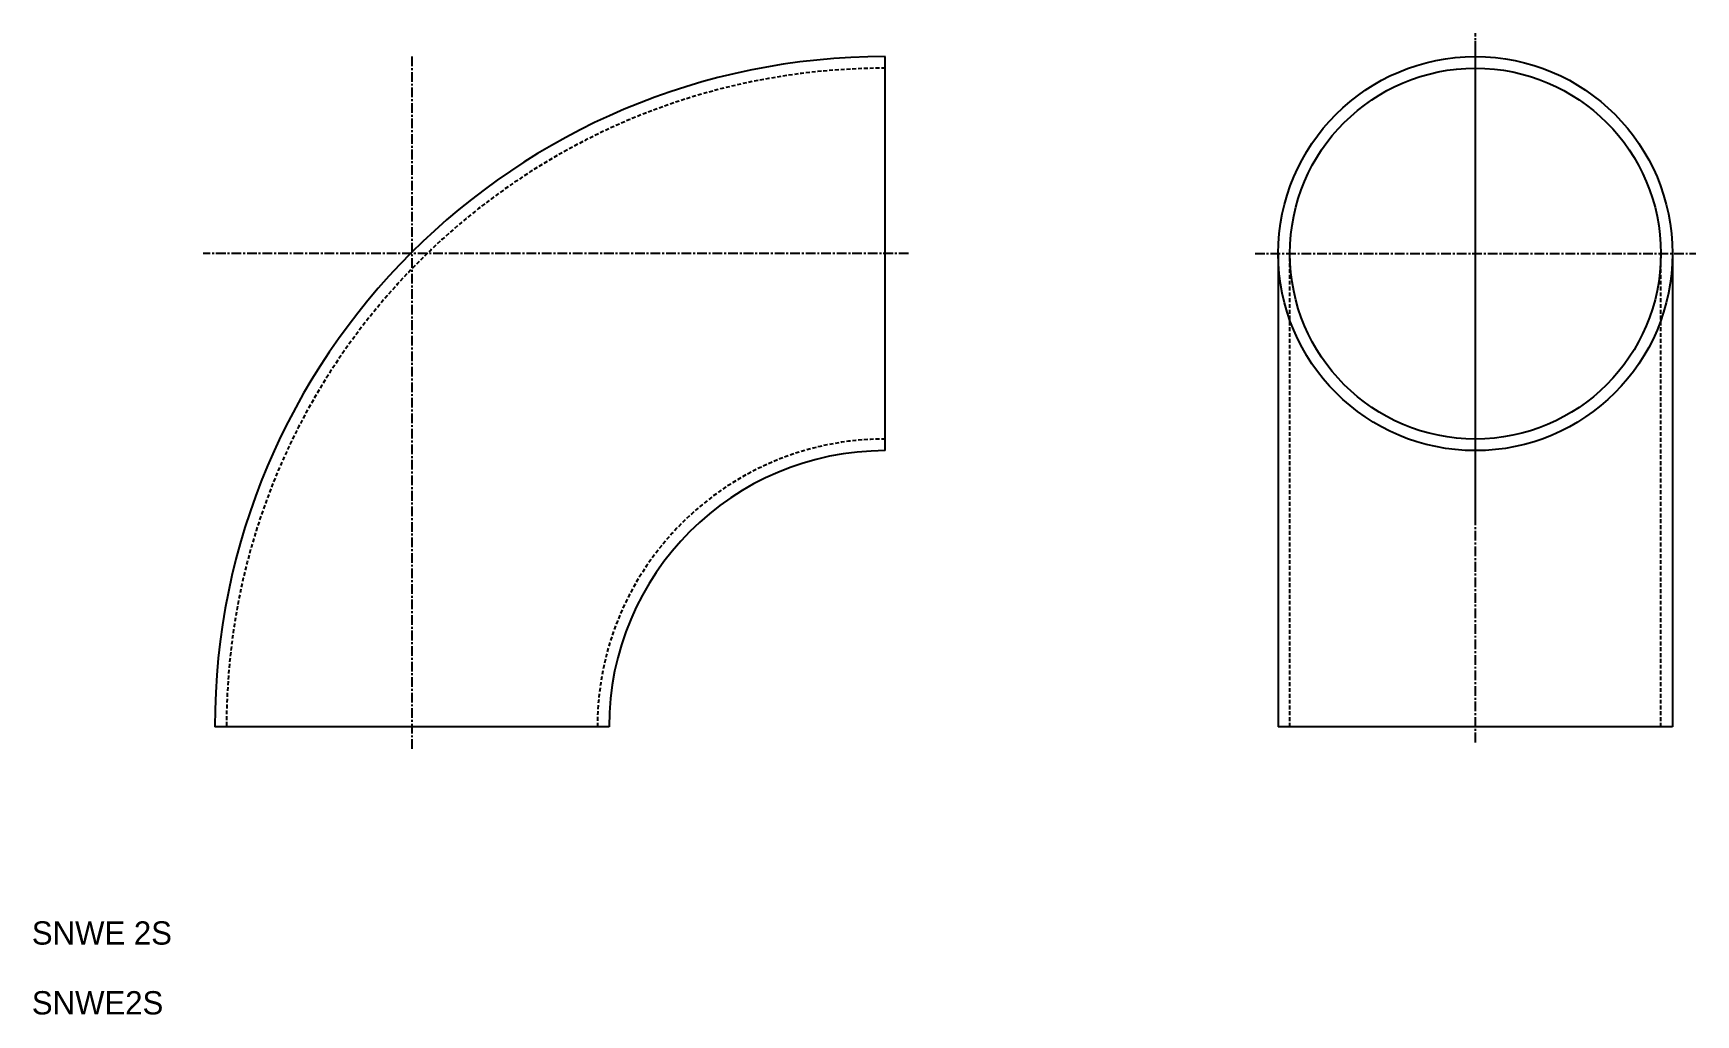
# Model space of a CAD drawing. Extents: x 0 to 214, y 1 to 127.
import ezdxf
from ezdxf.enums import TextEntityAlignment as Align

# ---------------------------------------------------------------- set-up
doc = ezdxf.new("R2010")
doc.units = 0
doc.linetypes.add('CENTER', pattern=[2, 1.25, -0.25, 0.25, -0.25])
doc.linetypes.add('DASHED', pattern=[0.75, 0.5, -0.25])
doc.layers.get('0').update_dxf_attribs({"linetype": 'CONTINUOUS'})
doc.layers.add('CENTER', color=1, linetype='CENTER')

msp = doc.modelspace()

# ---------------------------------------------------------------- linework, layer by layer
at = {"color": 7, "linetype": 'CONTINUOUS'}
for p, q in [((109.98, 73.57), (109.98, 124.37)), ((160.63, 98.97), (160.63, 37.97)), ((211.43, 98.97), (211.43, 37.97)), ((74.38, 37.97), (23.58, 37.97)), ((211.43, 37.97), (160.63, 37.97))]:
    msp.add_line(p, q, dxfattribs=at)
at = {"color": 3, "linetype": 'DASHED'}
for p, q in [((162.13, 37.97), (162.13, 98.97)), ((209.93, 37.97), (209.93, 98.97))]:
    msp.add_line(p, q, dxfattribs=at)
at = {"color": 7, "linetype": 'CONTINUOUS'}
for radius in [25.4, 23.9]:
    msp.add_circle((186.03, 98.97), radius, dxfattribs=at)
for radius in [86.4, 35.6]:
    msp.add_arc((109.98, 37.97), radius, 90, 180, dxfattribs=at)
at = {"color": 3, "linetype": 'DASHED'}
for radius in [84.9, 37.1]:
    msp.add_arc((109.98, 37.97), radius, 90, 180, dxfattribs=at)
at = {"layer": 'CENTER', "color": 1, "linetype": 'CENTER'}
for p, q in [((186.03, 64.97), (186.03, 127.37)), ((48.98, 124.37), (48.98, 34.97)), ((186.03, 35.97), (186.03, 126.37)), ((112.98, 98.97), (22.08, 98.97)), ((157.63, 98.97), (214.43, 98.97))]:
    msp.add_line(p, q, dxfattribs=at)

# ---------------------------------------------------------------- texts
for s, p in [('SNWE 2S', (0, 9)), ('SNWE2S', (0, 0))]:
    msp.add_text(s, height=3).set_placement(p, align=Align.BOTTOM_LEFT)

doc.saveas('drawing.dxf')
